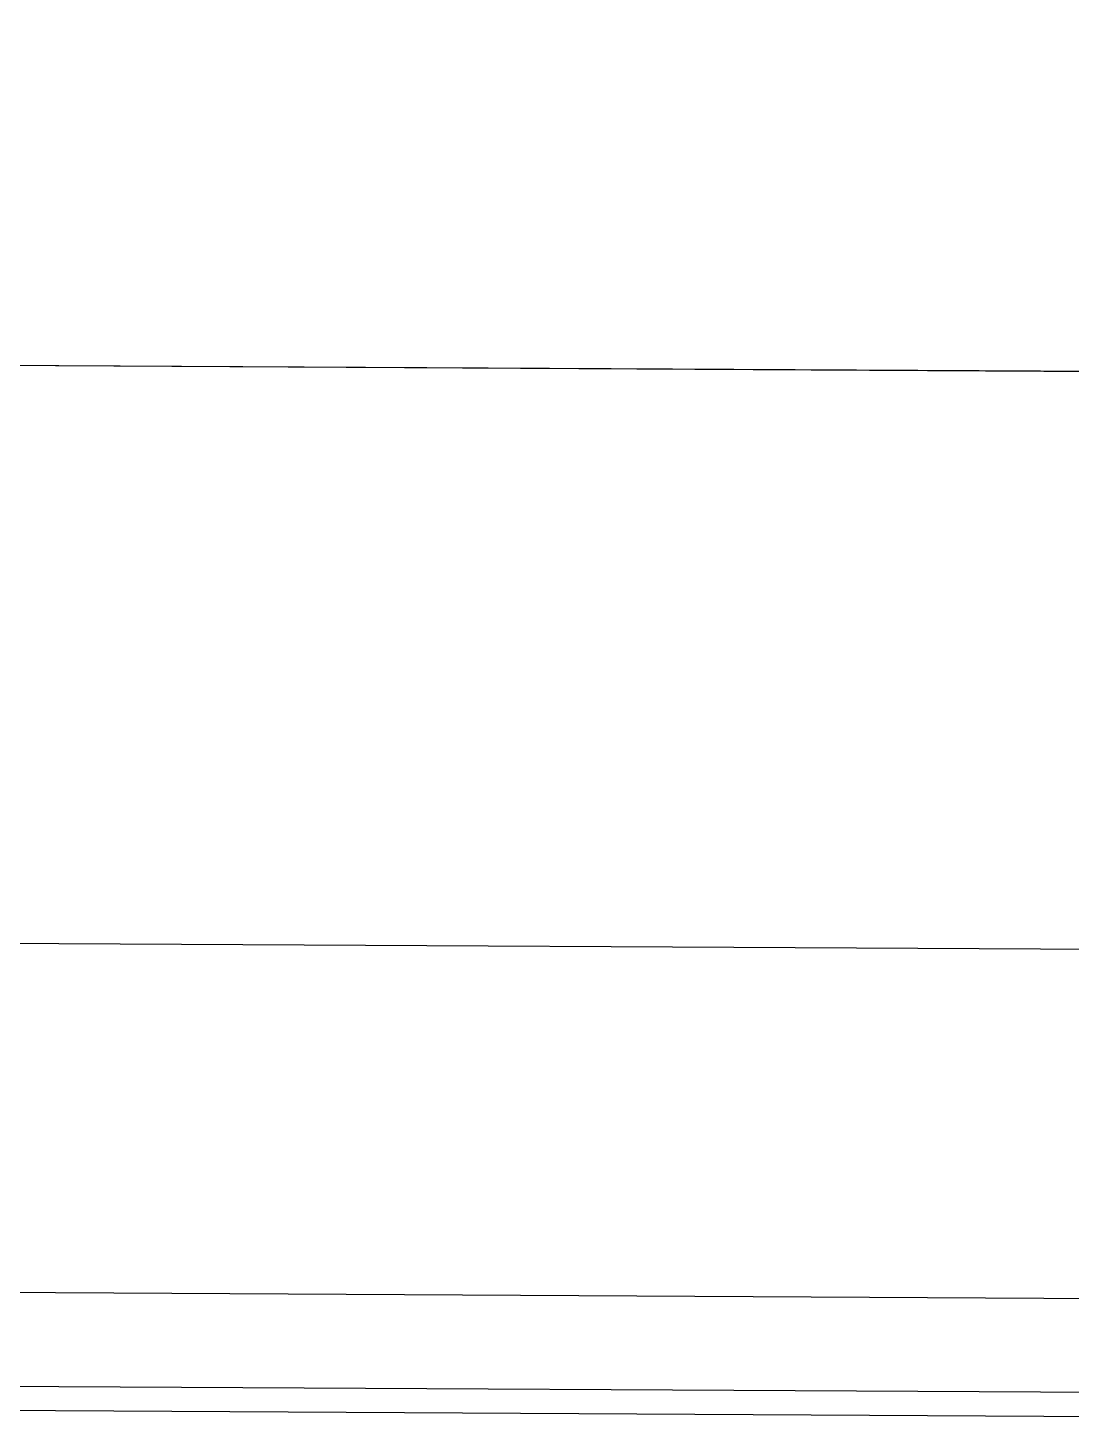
# Model space of a CAD drawing. Extents: x -530 to 530, y -2 to 255.
# Drawn here: x -0.861 to -0.428, y 0 to 0.579 of the extents above; entities that cross this region are included whole.
import ezdxf

# ---------------------------------------------------------------- set-up
doc = ezdxf.new("R2010")
doc.units = 0
doc.header["$MEASUREMENT"] = 0
doc.layers.add('default', color=7, linetype='Continuous')

msp = doc.modelspace()

# ---------------------------------------------------------------- linework, layer by layer
at = {"layer": 'default', "color": 5, "linetype": 'Continuous'}
for p, q in [((-0.01, 0.434, -1.168), (-26.36, 0.579, -1.177)), ((-0.01, 0.434, 3.438), (-26.186, 0.579, 3.422)), ((-0.01, 0.194, 0.004), (-26.316, 0.339, -0.007)), ((-0.01, 0.194, 3.011), (-26.203, 0.339, 2.996)), ((-0.01, 0.049, 0.938), (-26.281, 0.194, 0.926)), ((-0.01, 0.049, 2.368), (-26.227, 0.194, 2.354)), ((-0.01, 0.01, 1.52), (-26.26, 0.155, 1.507)), ((-0.01, 0, 2.069), (-26.239, 0.145, 2.056))]:
    msp.add_line(p, q, dxfattribs=at)

doc.saveas('drawing.dxf')
